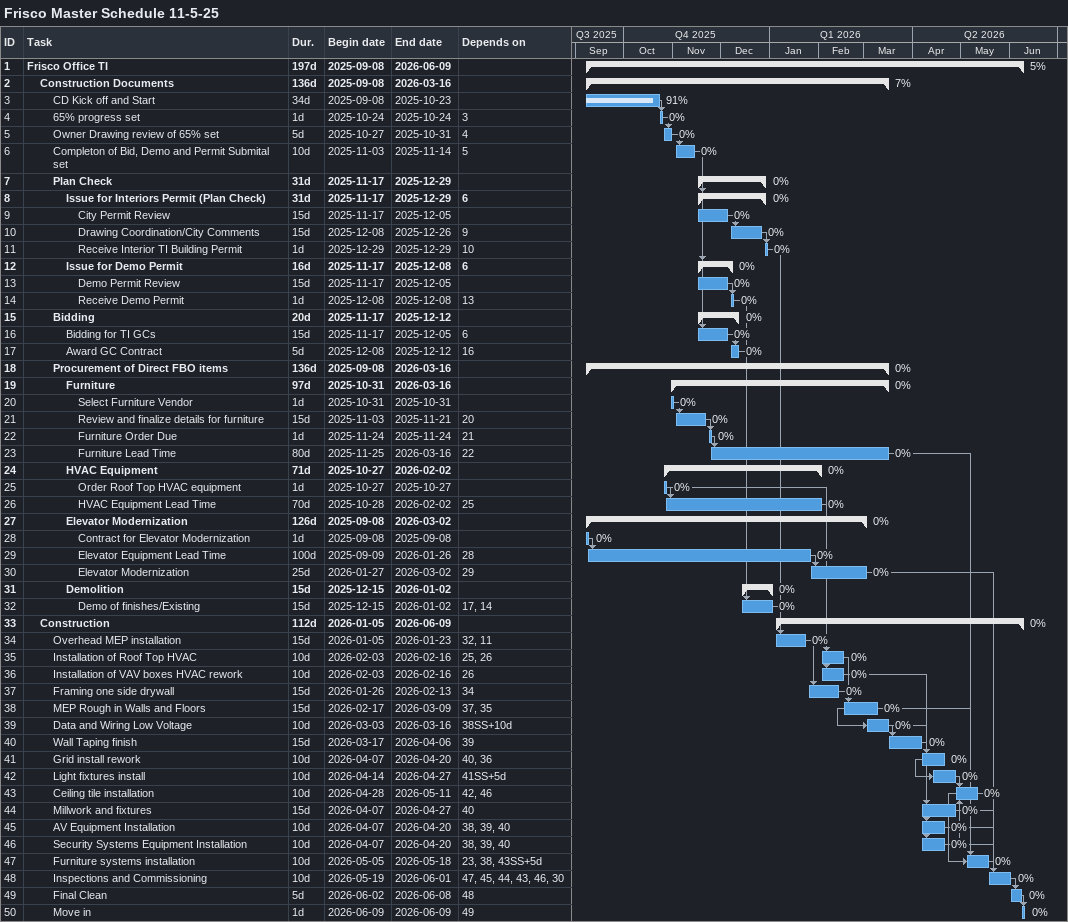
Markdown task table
Frisco Master Schedule 11-5-25

| ID | Level | Task | Duration | Start | Finish | Predecessors | % complete |
|---|---|---|---|---|---|---|---|
| 1 | 1 | **Frisco Office TI** | 197d | 2025-09-08 | 2026-06-09 |  | 5 |
| 2 | 2 | **Construction Documents** | 136d | 2025-09-08 | 2026-03-16 |  | 7 |
| 3 | 3 | CD Kick off and Start | 34d | 2025-09-08 | 2025-10-23 |  | 91 |
| 4 | 3 | 65% progress set | 1d | 2025-10-24 | 2025-10-24 | 3 | 0 |
| 5 | 3 | Owner Drawing review of 65% set | 5d | 2025-10-27 | 2025-10-31 | 4 | 0 |
| 6 | 3 | Completon of Bid, Demo and Permit Submital set | 10d | 2025-11-03 | 2025-11-14 | 5 | 0 |
| 7 | 3 | **Plan Check** | 31d | 2025-11-17 | 2025-12-29 |  | 0 |
| 8 | 4 | **Issue for Interiors Permit (Plan Check)** | 31d | 2025-11-17 | 2025-12-29 | 6 | 0 |
| 9 | 5 | City Permit Review | 15d | 2025-11-17 | 2025-12-05 |  | 0 |
| 10 | 5 | Drawing Coordination/City Comments | 15d | 2025-12-08 | 2025-12-26 | 9 | 0 |
| 11 | 5 | Receive Interior TI Building Permit | 1d | 2025-12-29 | 2025-12-29 | 10 | 0 |
| 12 | 4 | **Issue for Demo Permit** | 16d | 2025-11-17 | 2025-12-08 | 6 | 0 |
| 13 | 5 | Demo Permit Review | 15d | 2025-11-17 | 2025-12-05 |  | 0 |
| 14 | 5 | Receive Demo Permit | 1d | 2025-12-08 | 2025-12-08 | 13 | 0 |
| 15 | 3 | **Bidding** | 20d | 2025-11-17 | 2025-12-12 |  | 0 |
| 16 | 4 | Bidding for TI GCs | 15d | 2025-11-17 | 2025-12-05 | 6 | 0 |
| 17 | 4 | Award GC Contract | 5d | 2025-12-08 | 2025-12-12 | 16 | 0 |
| 18 | 3 | **Procurement of Direct FBO items** | 136d | 2025-09-08 | 2026-03-16 |  | 0 |
| 19 | 4 | **Furniture** | 97d | 2025-10-31 | 2026-03-16 |  | 0 |
| 20 | 5 | Select Furniture Vendor | 1d | 2025-10-31 | 2025-10-31 |  | 0 |
| 21 | 5 | Review and finalize details for furniture | 15d | 2025-11-03 | 2025-11-21 | 20 | 0 |
| 22 | 5 | Furniture Order Due | 1d | 2025-11-24 | 2025-11-24 | 21 | 0 |
| 23 | 5 | Furniture Lead Time | 80d | 2025-11-25 | 2026-03-16 | 22 | 0 |
| 24 | 4 | **HVAC Equipment** | 71d | 2025-10-27 | 2026-02-02 |  | 0 |
| 25 | 5 | Order Roof Top HVAC equipment | 1d | 2025-10-27 | 2025-10-27 |  | 0 |
| 26 | 5 | HVAC Equipment Lead Time | 70d | 2025-10-28 | 2026-02-02 | 25 | 0 |
| 27 | 4 | **Elevator Modernization** | 126d | 2025-09-08 | 2026-03-02 |  | 0 |
| 28 | 5 | Contract for Elevator Modernization | 1d | 2025-09-08 | 2025-09-08 |  | 0 |
| 29 | 5 | Elevator Equipment Lead Time | 100d | 2025-09-09 | 2026-01-26 | 28 | 0 |
| 30 | 5 | Elevator Modernization | 25d | 2026-01-27 | 2026-03-02 | 29 | 0 |
| 31 | 4 | **Demolition** | 15d | 2025-12-15 | 2026-01-02 |  | 0 |
| 32 | 5 | Demo of finishes/Existing | 15d | 2025-12-15 | 2026-01-02 | 17, 14 | 0 |
| 33 | 2 | **Construction** | 112d | 2026-01-05 | 2026-06-09 |  | 0 |
| 34 | 3 | Overhead MEP installation | 15d | 2026-01-05 | 2026-01-23 | 32, 11 | 0 |
| 35 | 3 | Installation of Roof Top HVAC | 10d | 2026-02-03 | 2026-02-16 | 25, 26 | 0 |
| 36 | 3 | Installation of VAV boxes HVAC rework | 10d | 2026-02-03 | 2026-02-16 | 26 | 0 |
| 37 | 3 | Framing one side drywall | 15d | 2026-01-26 | 2026-02-13 | 34 | 0 |
| 38 | 3 | MEP Rough in Walls and Floors | 15d | 2026-02-17 | 2026-03-09 | 37, 35 | 0 |
| 39 | 3 | Data and Wiring Low Voltage | 10d | 2026-03-03 | 2026-03-16 | 38SS+10d | 0 |
| 40 | 3 | Wall Taping finish | 15d | 2026-03-17 | 2026-04-06 | 39 | 0 |
| 41 | 3 | Grid install rework | 10d | 2026-04-07 | 2026-04-20 | 40, 36 | 0 |
| 42 | 3 | Light fixtures install | 10d | 2026-04-14 | 2026-04-27 | 41SS+5d | 0 |
| 43 | 3 | Ceiling tile installation | 10d | 2026-04-28 | 2026-05-11 | 42, 46 | 0 |
| 44 | 3 | Millwork and fixtures | 15d | 2026-04-07 | 2026-04-27 | 40 | 0 |
| 45 | 3 | AV Equipment Installation | 10d | 2026-04-07 | 2026-04-20 | 38, 39, 40 | 0 |
| 46 | 3 | Security Systems Equipment Installation | 10d | 2026-04-07 | 2026-04-20 | 38, 39, 40 | 0 |
| 47 | 3 | Furniture systems installation | 10d | 2026-05-05 | 2026-05-18 | 23, 38, 43SS+5d | 0 |
| 48 | 3 | Inspections and Commissioning | 10d | 2026-05-19 | 2026-06-01 | 47, 45, 44, 43, 46, 30 | 0 |
| 49 | 3 | Final Clean | 5d | 2026-06-02 | 2026-06-08 | 48 | 0 |
| 50 | 3 | Move in | 1d | 2026-06-09 | 2026-06-09 | 49 | 0 |
